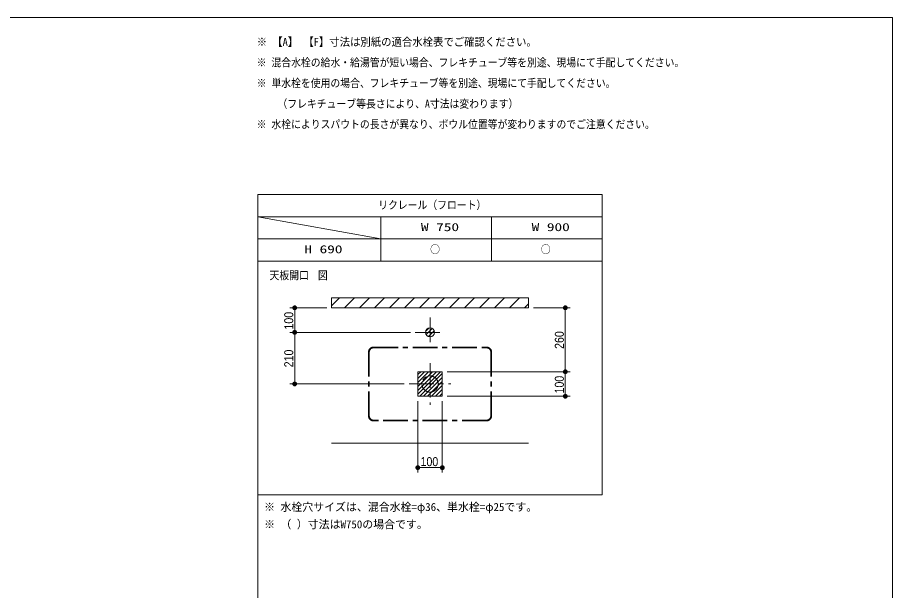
# Model space of a CAD drawing. Units: millimetres, scale not verified. Extents: x -6062 to 6062, y -3045 to 3045.
# Drawn here: x -1344 to 2212, y 440 to 2770 of the extents above; entities that cross this region are included whole.
import ezdxf
from ezdxf.enums import TextEntityAlignment as Align

# ---------------------------------------------------------------- set-up
doc = ezdxf.new("R2010")
doc.units = ezdxf.units.MM
doc.header["$LTSCALE"] = 20
doc.linetypes.add('CHAIN1', pattern=[8, 5, -1, 1, -1])
for name, color, linetype, lineweight in [('0-0_1図面枠', 7, 'Continuous', 9), ('0-2_2寸法-1', 7, 'Continuous', 9), ('0-3_0', 7, 'Continuous', 9), ('0-7_3一般', 7, 'Continuous', 9)]:
    doc.layers.add(name, color=color, linetype=linetype, lineweight=lineweight)
doc.styles.add('ＭＳ ゴシック', font='')
doc.styles.add('ＭＳ Ｐゴシック', font='')
doc.styles.get('ＭＳ ゴシック').set_extended_font_data('MS Gothic')
doc.styles.get('ＭＳ Ｐゴシック').set_extended_font_data('MS PGothic')

# ---------------------------------------------------------------- blocks, each defined once
blk = doc.blocks.new('グループ-2')
at = {"layer": '0-0_1図面枠'}
blk.add_lwpolyline([(-80000, 55400), (80000, 55400), (80000, -55400), (-80000, -55400)], close=True, dxfattribs=at)
blk = doc.blocks.new('図面枠')
at = {"layer": '0-0_1図面枠'}
blk.add_blockref('グループ-2', (0, 0), dxfattribs=at)
blk = doc.blocks.new('グループ-4')
at = {"layer": '0-0_1図面枠'}
for p, q in [((28400, 41000), (28400, -48600)), ((56400, 39200), (28400, 39200)), ((28400, 39200), (38400, 37400)), ((38400, 35600), (38400, 39200)), ((47400, 35600), (47400, 39200)), ((28400, 37400), (56400, 37400))]:
    blk.add_line(p, q, dxfattribs=at)
for points in [[(28400, 41000), (56400, 41000), (56400, 35600), (28400, 35600)], [(28400, 35600), (56400, 35600), (56400, 16600), (28400, 16600)]]:
    blk.add_lwpolyline(points, close=True, dxfattribs=at)
blk = doc.blocks.new('_Dot')
at = {"layer": '0-3_0'}
for p, q in [((-10, 0), (-20, 0)), ((9.78, 2), (-9.78, 2)), ((7.99, 6), (-7.99, 6)), ((9.16, -3.98), (-9.16, -3.98)), ((6, -7.98), (-6, -7.98))]:
    blk.add_line(p, q, dxfattribs=at)
for points in [[(10, 0), (9.92, 1.25), (9.69, 2.49), (9.3, 3.68), (8.76, 4.82), (8.09, 5.88), (7.29, 6.85), (6.37, 7.71), (5.36, 8.44), (4.26, 9.05), (3.09, 9.51), (1.87, 9.82), (0.63, 9.98), (-0.63, 9.98), (-1.87, 9.82), (-3.09, 9.51), (-4.26, 9.05), (-5.36, 8.44), (-6.37, 7.71), (-7.29, 6.85), (-8.09, 5.88), (-8.76, 4.82), (-9.3, 3.68), (-9.69, 2.49), (-9.92, 1.25), (-10, 0), (0, 0)], [(-10, 0), (-9.92, -1.25), (-9.69, -2.49), (-9.3, -3.68), (-8.76, -4.82), (-8.09, -5.88), (-7.29, -6.85), (-6.37, -7.71), (-5.36, -8.44), (-4.26, -9.05), (-3.09, -9.51), (-1.87, -9.82), (-0.63, -9.98), (0.63, -9.98), (1.87, -9.82), (3.09, -9.51), (4.26, -9.05), (5.36, -8.44), (6.37, -7.71), (7.29, -6.85), (8.09, -5.88), (8.76, -4.82), (9.3, -3.68), (9.69, -2.49), (9.92, -1.25), (10, 0), (0, 0)]]:
    blk.add_lwpolyline(points, close=True, dxfattribs=at)

msp = doc.modelspace()

# ---------------------------------------------------------------- linework, layer by layer
at = {"layer": '0-2_2寸法-1'}
for p, q in [((-87.5, 1590), (-237.5, 1590)), ((-217.5, 1505.01), (-217.5, 1574.99)), ((752.5, 1590), (902.5, 1590)), ((882.5, 1345.01), (882.5, 1574.99)), ((252.5, 1490), (-237.5, 1490)), ((252.5, 1490), (-237.5, 1490)), ((-217.5, 1474.99), (-217.5, 1295.01)), ((402.5, 1330), (902.5, 1330)), ((402.5, 1330), (902.5, 1330)), ((882.5, 1245.01), (882.5, 1314.99)), ((227.5, 1280), (-237.5, 1280)), ((282.5, 1210), (282.5, 920)), ((382.5, 1210), (382.5, 920)), ((402.5, 1230), (902.5, 1230)), ((367.49, 940), (297.51, 940))]:
    msp.add_line(p, q, dxfattribs=at)
at = {"layer": '0-7_3一般'}
for p, q in [((-67.5, 1598.08), (-35.58, 1630)), ((-14.62, 1590), (25.38, 1630)), ((46.34, 1590), (86.34, 1630)), ((107.3, 1590), (147.3, 1630)), ((168.26, 1590), (208.26, 1630)), ((229.22, 1590), (269.22, 1630)), ((290.18, 1590), (330.18, 1630)), ((351.14, 1590), (391.14, 1630)), ((412.1, 1590), (452.1, 1630)), ((473.06, 1590), (513.06, 1630)), ((534.02, 1590), (574.02, 1630)), ((594.98, 1590), (634.98, 1630)), ((655.94, 1590), (695.94, 1630)), ((716.9, 1590), (732.5, 1605.6)), ((-67.5, 1590), (732.5, 1590)), ((315.21, 1494.71), (327.79, 1507.29)), ((317.17, 1480.67), (341.83, 1505.33)), ((325.81, 1473.31), (349.19, 1496.69)), ((282.5, 1318), (294.5, 1330)), ((282.5, 1302), (310.5, 1330)), ((282.5, 1286), (326.5, 1330)), ((282.5, 1270), (342.5, 1330)), ((282.5, 1254), (358.5, 1330)), ((282.5, 1238), (374.5, 1330)), ((290.5, 1230), (382.5, 1322)), ((306.5, 1230), (382.5, 1306)), ((322.5, 1230), (382.5, 1290)), ((338.5, 1230), (382.5, 1274)), ((354.5, 1230), (382.5, 1258)), ((370.5, 1230), (382.5, 1242)), ((-67.5, 1040), (732.5, 1040))]:
    msp.add_line(p, q, dxfattribs=at)
at = {"layer": '0-7_3一般', "linetype": 'CHAIN1'}
for p, q in [((332.5, 1550), (332.5, 1430)), ((272.5, 1490), (392.5, 1490)), ((102.5, 1430), (562.5, 1430)), ((102.5, 1427), (562.5, 1427)), ((82.5, 1150), (82.5, 1410)), ((85.5, 1150), (85.5, 1410)), ((579.5, 1410), (579.5, 1150)), ((582.5, 1410), (582.5, 1150)), ((332.5, 1365), (332.5, 1195)), ((247.5, 1280), (417.5, 1280)), ((562.5, 1133), (102.5, 1133)), ((562.5, 1130), (102.5, 1130))]:
    msp.add_line(p, q, dxfattribs=at)
at = {"layer": '0-7_3一般'}
for points in [[(-67.5, 1630), (732.5, 1630), (732.5, 1590), (-67.5, 1590)], [(282.5, 1330), (382.5, 1330), (382.5, 1230), (282.5, 1230)], [(282.5, 1330), (382.5, 1330), (382.5, 1230), (282.5, 1230)]]:
    msp.add_lwpolyline(points, close=True, dxfattribs=at)
msp.add_circle((332.5, 1490), 18, dxfattribs=at)
msp.add_circle((332.5, 1490), 18, dxfattribs=at)
at = {"layer": '0-7_3一般', "linetype": 'CHAIN1'}
msp.add_circle((332.5, 1280), 33, dxfattribs=at)
for centre, radius, start, end in [((102.5, 1410), 20, 90, 180), ((102.5, 1410), 17, 90, 180), ((562.5, 1410), 20, 0, 90), ((562.5, 1410), 17, 0, 90), ((102.5, 1150), 20, 180, 270), ((102.5, 1150), 17, 180, 270), ((562.5, 1150), 20, 270, 0), ((562.5, 1150), 17, 270, 0)]:
    msp.add_arc(centre, radius, start, end, dxfattribs=at)

# ---------------------------------------------------------------- block references
at = {"layer": '0-0_1図面枠', "xscale": 0.05, "yscale": 0.05}
for name in ['図面枠', 'グループ-4']:
    msp.add_blockref(name, (-1787.5, 0), dxfattribs=at)
at = {"layer": '0-2_2寸法-1', "xscale": 0.7503418, "yscale": 0.7503418}
for p, rotation in [((-217.5, 1590), 90), ((882.5, 1590), 90), ((-217.5, 1490), 270), ((-217.5, 1490), 90), ((882.5, 1330), 270), ((882.5, 1330), 90), ((-217.5, 1280), 270), ((882.5, 1230), 270), ((282.5, 940), 180)]:
    msp.add_blockref('_Dot', p, dxfattribs=dict(at, rotation=rotation))
msp.add_blockref('_Dot', (382.5, 940), dxfattribs=at)

# ---------------------------------------------------------------- texts
at = {"layer": '0-0_1図面枠', "style": 'ＭＳ ゴシック'}
for s, width, p in [('※ 【A】 【F】寸法は別紙の適合水栓表でご確認ください。', 0.95, (-372.1, 2644.66)), ('※ 混合水栓の給水・給湯管が短い場合、フレキチューブ等を別途、現場にて手配してください。', 0.9, (-372.1, 2560.96)), ('※ 単水栓を使用の場合、フレキチューブ等を別途、現場にて手配してください。', 0.9, (-372.1, 2477.03)), ('\u3000\u3000（フレキチューブ等長さにより、A寸法は変わります）', 0.9, (-367.5, 2393.1)), ('※ 水栓によりスパウトの長さが異なり、ボウル位置等が変わりますのでご注意ください。', 0.9, (-372.1, 2309.78)), ('リクレール（フロート）', 0.9, (121.75, 1981.54)), ('W 750', 1.4, (295.55, 1891.74)), ('W 900', 1.4, (745.55, 1891.74)), ('H 690', 1.4, (-178.49, 1801.74)), ('○', 0.9, (332.91, 1801.25)), ('○', 0.9, (782.91, 1801.25)), ('天板開口', 0.9, (-320, 1695.64)), ('図', 0.9, (-123.27, 1695.64))]:
    msp.add_text(s, height=32.55, dxfattribs=dict(at, width=width)).set_placement(p, align=Align.BOTTOM_LEFT)
for s, p in [('※ 水栓穴サイズは、混合水栓=φ36、単水栓=φ25です。', (-342.1, 753.88)), ('※ （ ）寸法はW750の場合です。', (-342.1, 683.34))]:
    msp.add_text(s, height=32.55, dxfattribs=at).set_placement(p, align=Align.BOTTOM_LEFT)
at = {"layer": '0-2_2寸法-1', "style": 'ＭＳ Ｐゴシック', "width": 0.9}
for s, p in [('100', (-212.54, 1501.39)), ('260', (887.46, 1422.72)), ('210', (-212.54, 1347.72)), ('100', (887.46, 1241.39))]:
    msp.add_text(s, height=36.66, rotation=90, dxfattribs=at).set_placement(p, align=Align.BOTTOM_LEFT)
msp.add_text('100', height=36.66, dxfattribs=at).set_placement((293.89, 935.04), align=Align.BOTTOM_LEFT)

doc.saveas('drawing.dxf')
